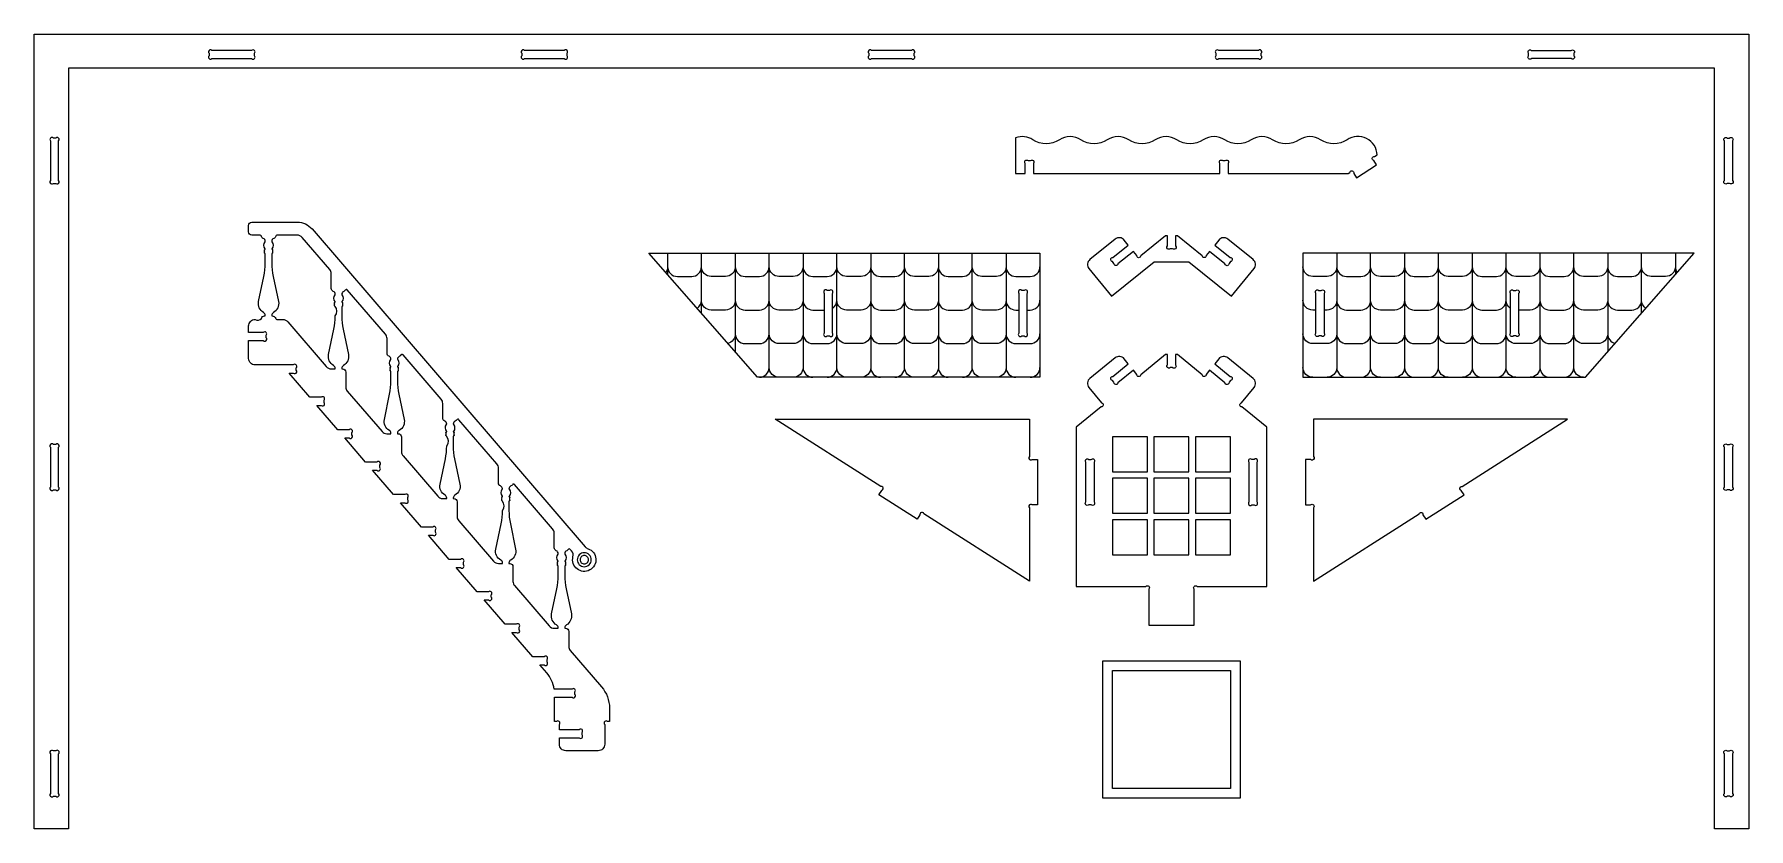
# Model space of a CAD drawing. Extents: x 4982 to 16003, y -2148 to 3908.
# Drawn here: x 7863 to 10399, y -45 to 1131 of the extents above; entities that cross this region are included whole.
import ezdxf

# ---------------------------------------------------------------- set-up
doc = ezdxf.new("R2010")
doc.units = 0
doc.header["$MEASUREMENT"] = 0
doc.layers.add('LAYER_1', color=18, linetype='CONTINUOUS')

msp = doc.modelspace()

# ---------------------------------------------------------------- linework, layer by layer
at = {"layer": 'LAYER_1'}
for points in [[(10349.1, 1080.7), (7913.1, 1080.7), (7913.1, -44.9), (7862.7, -44.9), (7862.7, 1131.1), (10399.5, 1131.1), (10399.5, -44.9), (10349.1, -44.9)], [(8932.6, 623.5), (8772.1, 806.9), (9350.8, 806.9), (9350.8, 623.5)], [(10158.1, 623.5), (10318.6, 806.9), (9739.9, 806.9), (9739.9, 623.5)], [(9458, 483.5), (9509.9, 483.5), (9509.9, 535.3), (9458, 535.3)], [(9519.5, 483.5), (9571.3, 483.5), (9571.3, 535.3), (9519.5, 535.3)], [(9580.9, 483.5), (9632.7, 483.5), (9632.7, 535.3), (9580.9, 535.3)], [(9458, 422.1), (9509.9, 422.1), (9509.9, 473.9), (9458, 473.9)], [(9519.5, 422.1), (9571.3, 422.1), (9571.3, 473.9), (9519.5, 473.9)], [(9580.9, 422.1), (9632.7, 422.1), (9632.7, 473.9), (9580.9, 473.9)], [(9458, 360.6), (9509.9, 360.6), (9509.9, 412.5), (9458, 412.5)], [(9519.5, 360.6), (9571.3, 360.6), (9571.3, 412.5), (9519.5, 412.5)], [(9580.9, 360.6), (9632.7, 360.6), (9632.7, 412.5), (9580.9, 412.5)], [(9443.6, 203.6), (9647.1, 203.6), (9647.1, 0.1), (9443.6, 0.1)], [(9458, 189.2), (9632.7, 189.2), (9632.7, 14.5), (9458, 14.5)]]:
    msp.add_lwpolyline(points, close=True, dxfattribs=at)
for points in [[(8125.5, 1095.1), (8184.3, 1095.1, 1), (8188.5, 1099.3), (8188.5, 1102.9, 1), (8184.3, 1107.1), (8125.5, 1107.1, 1), (8121.3, 1102.9), (8121.3, 1099.3, 1)], [(8588.1, 1095.1), (8646.9, 1095.1, 1), (8651.1, 1099.3), (8651.1, 1102.9, 1), (8646.9, 1107.1), (8588.1, 1107.1, 1), (8583.9, 1102.9), (8583.9, 1099.3, 1)], [(9101.7, 1095.1), (9160.5, 1095.1, 1), (9164.7, 1099.3), (9164.7, 1102.9, 1), (9160.5, 1107.1), (9101.7, 1107.1, 1), (9097.5, 1102.9), (9097.5, 1099.3, 1)], [(9615.3, 1095.1), (9674.1, 1095.1, 1), (9678.3, 1099.3), (9678.3, 1102.9, 1), (9674.1, 1107.1), (9615.3, 1107.1, 1), (9611.1, 1102.9), (9611.1, 1099.3, 1)], [(10077.9, 1107.1), (10136.7, 1107.1, -1), (10140.9, 1102.9), (10140.9, 1099.3, -1), (10136.7, 1095.1), (10077.9, 1095.1, -1), (10073.7, 1099.3), (10073.7, 1102.9, -1)], [(7886.7, 973.3), (7886.7, 914.5, 1), (7890.9, 910.3), (7894.5, 910.3, 1), (7898.7, 914.5), (7898.7, 973.3, 1), (7894.5, 977.5), (7890.9, 977.5, 1)], [(9617.1, 924.9), (9617.1, 939.8, -1), (9621.4, 944.1), (9624.9, 944.1, -1), (9629.1, 939.8), (9629.1, 924.9), (9806.6, 924.9), (9809.1, 926.5, -1), (9815, 925.2), (9819.2, 918.7), (9848.9, 937.6), (9844.7, 944.2, -1), (9846, 950), (9849.9, 952.5, 0.579603), (9805.2, 974.9, -0.300981), (9766.1, 974.9, 0.300981), (9734.3, 974.9, -0.300981), (9695.1, 974.9, 0.300981), (9663.3, 974.9, -0.300981), (9624.2, 974.9, 0.300981), (9592.4, 974.9, -0.300981), (9553.2, 974.9, 0.300981), (9521.4, 974.9, -0.300981), (9482.2, 974.9, 0.300981), (9450.4, 974.9, -0.300981), (9411.3, 974.9, 0.300981), (9379.5, 974.9, -0.300981), (9340.3, 974.9, 0.236244), (9314.7, 978), (9314.7, 924.9), (9329.1, 924.9), (9329.1, 939.8, -1), (9333.4, 944.1), (9336.9, 944.1, -1), (9341.1, 939.8), (9341.1, 924.9)], [(10375.5, 973.3), (10375.5, 914.5, -1), (10371.3, 910.3), (10367.7, 910.3, -1), (10363.5, 914.5), (10363.5, 973.3, -1), (10367.7, 977.5), (10371.3, 977.5, -1)], [(8632.6, 149.7), (8658.4, 149.7, 1), (8662.6, 154), (8662.6, 157.5, 1), (8658.4, 161.7), (8632, 161.7, 0.140614), (8621, 185.8), (8610.7, 197.7), (8617.1, 197.7, 1), (8621.4, 202), (8621.4, 205.5, 1), (8617.1, 209.7), (8600.4, 209.7), (8569.5, 245.7), (8575.9, 245.7, 1), (8580.1, 250), (8580.1, 253.5, 1), (8575.9, 257.7), (8559.2, 257.7), (8528.2, 293.7), (8534.7, 293.7, 1), (8538.9, 298), (8538.9, 301.5, 1), (8534.7, 305.7), (8517.9, 305.7), (8487, 341.7), (8493.4, 341.7, 1), (8497.7, 346), (8497.7, 349.5, 1), (8493.4, 353.7), (8476.7, 353.7), (8445.8, 389.7), (8452.2, 389.7, 1), (8456.4, 394), (8456.4, 397.5, 1), (8452.2, 401.7), (8435.5, 401.7), (8404.5, 437.7), (8411, 437.7, 1), (8415.2, 442), (8415.2, 445.5, 1), (8411, 449.7), (8394.2, 449.7), (8363.3, 485.7), (8369.7, 485.7, 1), (8374, 490), (8374, 493.5, 1), (8369.7, 497.7), (8353, 497.7), (8322.1, 533.7), (8328.5, 533.7, 1), (8332.7, 538), (8332.7, 541.5, 1), (8328.5, 545.7), (8311.7, 545.7), (8280.8, 581.7), (8287.2, 581.7, 1), (8291.5, 586), (8291.5, 589.5, 1), (8287.2, 593.7), (8270.5, 593.7), (8239.6, 629.7), (8246, 629.7, 1), (8250.3, 634), (8250.3, 637.5, 1), (8246, 641.7), (8189.4, 641.7, -0.414214), (8179.8, 651.3), (8179.8, 677.7), (8201.5, 677.7, 1), (8205.8, 682), (8205.8, 685.5, 1), (8201.5, 689.7), (8179.8, 689.7), (8179.8, 699.3, -0.414214), (8189.4, 708.9, 0.352171), (8198.7, 710.4, -0.352171), (8203.4, 714.2), (8204.5, 714.2), (8204.5, 715, 0.272519), (8202, 719.2, -0.328849), (8194.6, 735.4), (8202.4, 772.7, 0.051698), (8204.5, 792.4), (8204.5, 806.2, 0.366837), (8204.1, 806.6, -0.600564), (8203.5, 808.4, 0.39765), (8203.5, 809.1, -0.39765), (8203.5, 810.5, 0.39765), (8203.5, 811.2, -0.594353), (8204.1, 812.9, 0.584261), (8204.3, 813.7, -0.375636), (8204.3, 823.9, 0.187098), (8204.5, 824.5, 0.294683), (8201.5, 828.8, -0.244569), (8198.7, 832.2, 0.352171), (8196.8, 833.7), (8184.6, 833.7, -0.414214), (8179.8, 838.5), (8179.8, 848.1, -0.414214), (8184.6, 852.9), (8251.8, 852.9, -0.21865), (8273.7, 842.9), (8677.8, 372.4, 0.134714), (8682.1, 369.6, -0.655406), (8684.7, 338.1, -0.655406), (8659.8, 357.6, 0.245805), (8657.8, 366.3), (8655.8, 368.6, 0.507332), (8652.7, 368.4, -0.156752), (8650.5, 366.5, 0.294683), (8647.6, 362.2, 0.187098), (8647.8, 361.5, -0.375636), (8647.7, 351.3, 0.584261), (8648, 350.5, -0.594353), (8648.5, 348.8, 0.39765), (8648.5, 348.1, -0.39765), (8648.5, 346.7, 0.39765), (8648.5, 346, -0.600564), (8648, 344.3, 0.366837), (8647.6, 343.8), (8647.6, 330.1, 0.051698), (8649.6, 310.4), (8657.4, 273, -0.328849), (8650, 256.8, 0.272519), (8647.6, 252.6), (8647.6, 251.8), (8648.7, 251.8, -0.414214), (8653.5, 247), (8653.5, 225.2, 0.179323), (8655.8, 218.9), (8702.2, 164.9, -0.179323), (8713.8, 133.7), (8713.8, 113.7), (8711, 113.7, 1), (8706.8, 109.5), (8706.8, 80.1, -0.414214), (8697.2, 70.5), (8649.2, 70.5, -0.414214), (8639.6, 80.1), (8639.6, 89.7), (8668.9, 89.7, 1), (8673.2, 94), (8673.2, 97.5, 1), (8668.9, 101.7), (8639.6, 101.7), (8639.6, 109.5, 1), (8635.3, 113.7), (8632.6, 113.7)], [(8219.9, 832.3, -0.251154), (8217, 828.8, 0.294683), (8214.1, 824.5, 0.187098), (8214.3, 823.9, -0.375636), (8214.2, 813.7, 0.584261), (8214.5, 812.9, -0.594353), (8215.1, 811.2, 0.39765), (8215.1, 810.5, -0.39765), (8215.1, 809.1, 0.39765), (8215.1, 808.4, -0.600564), (8214.5, 806.6, 0.366837), (8214.1, 806.2), (8214.1, 792.4, 0.051698), (8216.1, 772.7), (8224, 735.4, -0.328849), (8216.6, 719.2, 0.272519), (8214.1, 715), (8214.1, 714.2, -0.352171), (8219.9, 710.4, 0.352171), (8221.8, 708.9), (8230.4, 708.9, -0.21865), (8237.7, 705.6), (8294.7, 639.2, 0.21865), (8302, 635.8), (8308.1, 635.8), (8308.1, 636.6, 0.272519), (8305.6, 640.8, -0.328849), (8298.2, 657), (8306, 694.4, 0.051698), (8308.1, 714.1, 0.366837), (8307.7, 728.3, -0.600564), (8307.1, 730, 0.39765), (8307.1, 730.7, -0.39765), (8307.1, 732.1, 0.39765), (8307.1, 732.8, -0.594353), (8307.6, 734.5, 0.584261), (8307.9, 735.3, -0.375636), (8307.8, 745.5, 0.187098), (8308.1, 746.2, 0.294683), (8305.1, 750.5, -0.302722), (8302.2, 754.9), (8302.2, 776.7, 0.179323), (8299.8, 783), (8259.1, 830.4, 0.21865), (8251.8, 833.7), (8221.8, 833.7, 0.352171)], [(9551.4, 832.8), (9551.4, 817.9, -1), (9547.1, 813.6), (9543.6, 813.6, -1), (9539.4, 817.9), (9539.4, 832.8), (9536.6, 832.8), (9499.9, 803.1, -1), (9493.9, 803.7), (9489.1, 809.7), (9466.2, 791.2, -1), (9460.3, 791.9), (9458.1, 794.6, -1), (9458.7, 800.6), (9481.5, 819.1), (9475.5, 826.5, 0.414214), (9462, 827.9), (9424.7, 797.7, 0.414214), (9423.2, 784.2), (9456.5, 743.2), (9519.7, 794.4), (9571.1, 794.4), (9634.3, 743.2), (9667.5, 784.2, 0.414214), (9666.1, 797.7), (9628.8, 827.9, 0.414214), (9615.3, 826.5), (9609.3, 819.1), (9632.1, 800.6, -1), (9632.7, 794.6), (9630.5, 791.9, -1), (9624.5, 791.2), (9601.7, 809.7), (9596.8, 803.7, -1), (9590.9, 803.1), (9554.2, 832.8)], [(8390.1, 632.3, -0.600564), (8389.5, 634, 0.39765), (8389.5, 634.7, -0.39765), (8389.5, 636.1, 0.39765), (8389.5, 636.8, -0.594353), (8390.1, 638.5, 0.584261), (8390.4, 639.3, -0.375636), (8390.3, 649.5, 0.187098), (8390.5, 650.2, 0.294683), (8387.6, 654.5, -0.302722), (8384.6, 658.9), (8384.6, 680.7, 0.179323), (8382.3, 687), (8325.9, 752.6, 0.507332), (8322.8, 752.4, -0.156752), (8320.6, 750.5, 0.294683), (8317.7, 746.2, 0.187098), (8317.9, 745.5, -0.375636), (8317.8, 735.3, 0.584261), (8318.1, 734.5, -0.594353), (8318.7, 732.8, 0.39765), (8318.7, 732.1, -0.39765), (8318.7, 730.7, 0.39765), (8318.7, 730, -0.600564), (8318.1, 728.3, 0.366837), (8317.7, 727.8), (8317.7, 714.1, 0.051698), (8319.7, 694.4), (8327.5, 657, -0.328849), (8320.1, 640.8, 0.272519), (8317.7, 636.6), (8317.7, 635.8), (8318.8, 635.8, -0.414214), (8323.6, 631), (8323.6, 609.2, 0.179323), (8325.9, 602.9), (8377.2, 543.2, 0.21865), (8384.5, 539.8), (8390.5, 539.8), (8390.5, 540.6, 0.272519), (8388.1, 544.8, -0.328849), (8380.7, 561), (8388.5, 598.4, 0.051698), (8390.5, 618.1), (8390.5, 631.8, 0.366837)], [(9031.6, 747.6), (9031.6, 688.9, 1), (9035.9, 684.6), (9039.4, 684.6, 1), (9043.6, 688.9), (9043.6, 747.6, 1), (9039.4, 751.8), (9035.9, 751.8, 1)], [(9319.6, 747.6), (9319.6, 688.9, 1), (9323.9, 684.6), (9327.4, 684.6, 1), (9331.6, 688.9), (9331.6, 747.6, 1), (9327.4, 751.8), (9323.9, 751.8, 1)], [(9771.1, 747.6), (9771.1, 688.9, -1), (9766.9, 684.6), (9763.4, 684.6, -1), (9759.1, 688.9), (9759.1, 747.6, -1), (9763.4, 751.8), (9766.9, 751.8, -1)], [(10059.1, 747.6), (10059.1, 688.9, -1), (10054.9, 684.6), (10051.4, 684.6, -1), (10047.1, 688.9), (10047.1, 747.6, -1), (10051.4, 751.8), (10054.9, 751.8, -1)], [(8471, 502.4, 0.051698), (8473, 522.1, 0.366837), (8472.6, 536.3, -0.600564), (8472, 538, 0.39765), (8472, 538.7, -0.39765), (8472, 540.1, 0.39765), (8472, 540.8, -0.594353), (8472.6, 542.5, 0.584261), (8472.9, 543.3, -0.375636), (8472.8, 553.5, 0.187098), (8473, 554.2, 0.294683), (8470.1, 558.5, -0.302722), (8467.1, 562.9), (8467.1, 584.7, 0.179323), (8464.8, 591), (8408.4, 656.6, 0.507332), (8405.3, 656.4, -0.156752), (8403.1, 654.5, 0.294683), (8400.1, 650.2, 0.187098), (8400.4, 649.5, -0.375636), (8400.3, 639.3, 0.584261), (8400.6, 638.5, -0.594353), (8401.1, 636.8, 0.39765), (8401.1, 636.1, -0.39765), (8401.1, 634.7, 0.39765), (8401.1, 634, -0.600564), (8400.5, 632.3, 0.366837), (8400.1, 631.8), (8400.1, 618.1, 0.051698), (8402.2, 598.4), (8410, 561, -0.328849), (8402.6, 544.8, 0.272519), (8400.1, 540.6), (8400.1, 539.8), (8401.2, 539.8, -0.414214), (8406, 535), (8406, 513.2, 0.179323), (8408.4, 506.9), (8459.7, 447.2, 0.21865), (8467, 443.8), (8473, 443.8), (8473, 444.6, 0.272519), (8470.5, 448.8, -0.328849), (8463.1, 465)], [(9579, 256.3), (9579, 309.7, -1), (9583.2, 313.9), (9686.4, 313.9), (9686.4, 549.7), (9649.7, 579.5, -1), (9649, 585.4), (9667.5, 608.3, 0.414214), (9666.1, 621.8), (9628.8, 652, 0.414214), (9615.3, 650.6), (9609.3, 643.1), (9632.1, 624.6, -1), (9632.7, 618.7), (9630.5, 615.9, -1), (9624.5, 615.3), (9601.7, 633.8), (9596.8, 627.7, -1), (9590.9, 627.1), (9554.2, 656.9), (9551.4, 656.9), (9551.4, 641.9, -1), (9547.1, 637.7), (9543.6, 637.7, -1), (9539.4, 641.9), (9539.4, 656.9), (9536.6, 656.9), (9499.9, 627.1, -1), (9493.9, 627.7), (9489.1, 633.8), (9466.2, 615.3, -1), (9460.3, 615.9), (9458.1, 618.7, -1), (9458.7, 624.6), (9481.5, 643.1), (9475.5, 650.6, 0.414214), (9462, 652), (9424.7, 621.8, 0.414214), (9423.2, 608.3), (9441.7, 585.4, -1), (9441.1, 579.5), (9404.4, 549.7), (9404.4, 313.9), (9507.5, 313.9, -1), (9511.8, 309.7), (9511.8, 256.3)], [(8555.5, 426.1, 0.366837), (8555.1, 440.3, -0.600564), (8554.5, 442, 0.39765), (8554.5, 442.7, -0.39765), (8554.5, 444.1, 0.39765), (8554.5, 444.8, -0.594353), (8555.1, 446.5, 0.584261), (8555.3, 447.3, -0.375636), (8555.2, 457.5, 0.187098), (8555.5, 458.2, 0.294683), (8552.5, 462.5, -0.302722), (8549.6, 466.9), (8549.6, 488.7, 0.179323), (8547.3, 495), (8490.9, 560.6, 0.507332), (8487.8, 560.4, -0.156752), (8485.6, 558.5, 0.294683), (8482.6, 554.2, 0.187098), (8482.8, 553.5, -0.375636), (8482.8, 543.3, 0.584261), (8483, 542.5, -0.594353), (8483.6, 540.8, 0.39765), (8483.6, 540.1, -0.39765), (8483.6, 538.7, 0.39765), (8483.6, 538, -0.600564), (8483, 536.3, 0.366837), (8482.6, 535.8), (8482.6, 522.1, 0.051698), (8484.6, 502.4), (8492.5, 465, -0.328849), (8485.1, 448.8, 0.272519), (8482.6, 444.6), (8482.6, 443.8), (8483.7, 443.8, -0.414214), (8488.5, 439), (8488.5, 417.2, 0.179323), (8490.8, 410.9), (8542.2, 351.2, 0.21865), (8549.4, 347.8), (8555.5, 347.8), (8555.5, 348.6, 0.272519), (8553, 352.8, -0.328849), (8545.6, 369), (8553.4, 406.4, 0.051698)], [(9347.2, 434.5), (9339.4, 434.5, 1), (9335.2, 430.3), (9335.2, 321.6), (9179.1, 421.1, 1), (9173.2, 419.8), (9169.1, 413.3), (9112.4, 449.4), (9116.6, 456, 1), (9115.3, 461.8), (8959.2, 561.4), (9335.2, 561.4), (9335.2, 506, 1), (9339.4, 501.7), (9347.2, 501.7)], [(9743.6, 434.5), (9751.3, 434.5, -1), (9755.6, 430.3), (9755.6, 321.6), (9911.7, 421.1, -1), (9917.5, 419.8), (9921.7, 413.3), (9978.4, 449.4), (9974.2, 456, -1), (9975.5, 461.8), (10131.6, 561.4), (9755.6, 561.4), (9755.6, 506, -1), (9751.3, 501.7), (9743.6, 501.7)], [(7886.7, 519.7), (7886.7, 460.9, 1), (7890.9, 456.7), (7894.5, 456.7, 1), (7898.7, 460.9), (7898.7, 519.7, 1), (7894.5, 523.9), (7890.9, 523.9, 1)], [(10375.5, 519.7), (10375.5, 460.9, -1), (10371.3, 456.7), (10367.7, 456.7, -1), (10363.5, 460.9), (10363.5, 519.7, -1), (10367.7, 523.9), (10371.3, 523.9, -1)], [(9430.8, 497.5), (9430.8, 438.8, -1), (9426.5, 434.5), (9423, 434.5, -1), (9418.8, 438.8), (9418.8, 497.5, -1), (9423, 501.7), (9426.5, 501.7, -1)], [(9660, 497.5), (9660, 438.8, 1), (9664.2, 434.5), (9667.7, 434.5, 1), (9672, 438.8), (9672, 497.5, 1), (9667.7, 501.7), (9664.2, 501.7, 1)], [(8638, 343.8, 0.366837), (8637.6, 344.3, -0.600564), (8637, 346, 0.39765), (8637, 346.7, -0.39765), (8637, 348.1, 0.39765), (8637, 348.8, -0.594353), (8637.5, 350.5, 0.584261), (8637.8, 351.3, -0.375636), (8637.7, 361.5, 0.187098), (8637.9, 362.2, 0.294683), (8635, 366.5, -0.302722), (8632, 370.9), (8632, 392.7, 0.179323), (8629.7, 399), (8573.4, 464.6, 0.507332), (8570.3, 464.4, -0.156752), (8568, 462.5, 0.294683), (8565.1, 458.2, 0.187098), (8565.3, 457.5, -0.375636), (8565.2, 447.3, 0.584261), (8565.5, 446.5, -0.594353), (8566.1, 444.8, 0.39765), (8566.1, 444.1, -0.39765), (8566.1, 442.7, 0.39765), (8566.1, 442, -0.600564), (8565.5, 440.3, 0.366837), (8565.1, 439.8), (8565.1, 426.1, 0.051698), (8567.1, 406.4), (8574.9, 369, -0.328849), (8567.6, 352.8, 0.272519), (8565.1, 348.6), (8565.1, 347.8), (8566.2, 347.8, -0.414214), (8571, 343), (8571, 321.2, 0.179323), (8573.3, 314.9), (8624.6, 255.2, 0.21865), (8631.9, 251.8), (8638, 251.8), (8638, 252.6, 0.272519), (8635.5, 256.8, -0.328849), (8628.1, 273), (8635.9, 310.4, 0.051698), (8638, 330.1)], [(8676.5, 363.7, 0.414214), (8666.1, 353.3, 0.414214), (8676.5, 342.9, 0.414214), (8686.9, 353.3, 0.414214)], [(8676.5, 359.5, 0.414214), (8670.3, 353.3, 0.414214), (8676.5, 347.1, 0.414214), (8682.7, 353.3, 0.414214)], [(7886.7, 66.1), (7886.7, 7.3, 1), (7890.9, 3.1), (7894.5, 3.1, 1), (7898.7, 7.3), (7898.7, 66.1, 1), (7894.5, 70.3), (7890.9, 70.3, 1)], [(10375.5, 66.1), (10375.5, 7.3, -1), (10371.3, 3.1), (10367.7, 3.1, -1), (10363.5, 7.3), (10363.5, 66.1, -1), (10367.7, 70.3), (10371.3, 70.3, -1)]]:
    msp.add_lwpolyline(points, format="xyb", close=True, dxfattribs=at)
for points in [[(8799.8, 787, -0.159509), (8797, 778.5)], [(8799.8, 787, 0.414214), (8814.2, 772.6), (8835.5, 772.6, 0.414214), (8849.9, 787)], [(8900, 787, -0.414214), (8885.6, 772.6), (8864.3, 772.6, -0.414214), (8849.9, 787)], [(8900, 787, 0.414214), (8914.4, 772.6), (8935.7, 772.6, 0.414214), (8950.1, 787)], [(8935.7, 623.5, 0.414214), (8950.1, 637.9), (8950.1, 806.9)], [(9000.2, 787, -0.414214), (8985.8, 772.6), (8964.5, 772.6, -0.414214), (8950.1, 787)], [(9000.2, 806.9), (9000.2, 637.9, -0.414214), (8985.8, 623.5)], [(9000.2, 787, 0.414214), (9014.6, 772.6), (9035.9, 772.6, 0.414214), (9050.3, 787)], [(9064.7, 623.5, -0.414214), (9050.3, 637.9), (9050.3, 806.9)], [(9100.4, 787, -0.414214), (9086, 772.6), (9064.7, 772.6, -0.414214), (9050.3, 787)], [(9100.4, 806.9), (9100.4, 637.9, -0.414214), (9086, 623.5)], [(9100.4, 787, 0.414214), (9114.8, 772.6), (9136.1, 772.6, 0.414214), (9150.5, 787)], [(9136.1, 623.5, 0.414214), (9150.5, 637.9), (9150.5, 806.9)], [(9200.5, 787, -0.414214), (9186.1, 772.6), (9164.9, 772.6, -0.414214), (9150.5, 787)], [(9200.5, 806.9), (9200.5, 637.9, -0.414214), (9186.1, 623.5)], [(9200.5, 787, 0.414214), (9214.9, 772.6), (9236.2, 772.6, 0.414214), (9250.6, 787)], [(9265, 623.5, -0.414214), (9250.6, 637.9), (9250.6, 806.9)], [(9300.7, 787, -0.414214), (9286.3, 772.6), (9265, 772.6, -0.414214), (9250.6, 787)], [(9300.7, 806.9), (9300.7, 637.9, 0.414214), (9315.1, 623.5)], [(9300.7, 787, 0.414214), (9315.1, 772.6), (9336.4, 772.6, 0.414214), (9350.8, 787)], [(9790, 787, -0.414214), (9775.6, 772.6), (9754.3, 772.6, -0.414214), (9739.9, 787)], [(9790, 806.9), (9790, 637.9, -0.414214), (9775.6, 623.5)], [(9790, 787, 0.414214), (9804.4, 772.6), (9825.7, 772.6, 0.414214), (9840.1, 787)], [(9854.5, 623.5, -0.414214), (9840.1, 637.9), (9840.1, 806.9)], [(9890.2, 787, -0.414214), (9875.8, 772.6), (9854.5, 772.6, -0.414214), (9840.1, 787)], [(9890.2, 806.9), (9890.2, 637.9, -0.414214), (9875.8, 623.5)], [(9890.2, 787, 0.414214), (9904.6, 772.6), (9925.9, 772.6, 0.414214), (9940.3, 787)], [(9925.9, 623.5, 0.414214), (9940.3, 637.9), (9940.3, 806.9)], [(9990.4, 787, -0.414214), (9976, 772.6), (9954.7, 772.6, -0.414214), (9940.3, 787)], [(9990.4, 806.9), (9990.4, 637.9, 0.414214), (10004.8, 623.5)], [(9990.4, 787, 0.414214), (10004.8, 772.6), (10026.1, 772.6, 0.414214), (10040.5, 787)], [(10054.9, 623.5, -0.414214), (10040.5, 637.9), (10040.5, 806.9)], [(10090.6, 787, -0.414214), (10076.2, 772.6), (10054.9, 772.6, -0.414214), (10040.5, 787)], [(10090.6, 806.9), (10090.6, 637.9, -0.414214), (10076.2, 623.5)], [(10090.6, 787, 0.414214), (10105, 772.6), (10126.3, 772.6, 0.414214), (10140.7, 787)], [(10155.1, 623.5, -0.414214), (10140.7, 637.9), (10140.7, 806.9)], [(10190.8, 787, -0.414214), (10176.4, 772.6), (10155.1, 772.6, -0.414214), (10140.7, 787)], [(10190.8, 787, 0.414214), (10205.2, 772.6), (10226.5, 772.6, 0.414214), (10240.9, 787)], [(10291, 787, -0.414214), (10276.6, 772.6), (10255.3, 772.6, -0.414214), (10240.9, 787)], [(10291, 787, 0.159509), (10293.8, 778.5)], [(8843.5, 725.3, 0.249891), (8849.9, 737.3)], [(8900, 737.3, -0.414214), (8885.6, 722.9), (8864.3, 722.9, -0.414214), (8849.9, 737.3)], [(8900, 737.3, 0.414214), (8914.4, 722.9), (8935.7, 722.9, 0.414214), (8950.1, 737.3)], [(9000.2, 737.3, -0.414214), (8985.8, 722.9), (8964.5, 722.9, -0.414214), (8950.1, 737.3)], [(9000.2, 737.3, 0.414214), (9014.6, 722.9), (9031.6, 722.9)], [(9043.6, 725.2, 0.255564), (9050.3, 737.3)], [(9100.4, 737.3, -0.414214), (9086, 722.9), (9064.7, 722.9, -0.414214), (9050.3, 737.3)], [(9100.4, 737.3, 0.414214), (9114.8, 722.9), (9136.1, 722.9, 0.414214), (9150.5, 737.3)], [(9200.5, 737.3, -0.414214), (9186.1, 722.9), (9164.9, 722.9, -0.414214), (9150.5, 737.3)], [(9200.5, 737.3, 0.414214), (9214.9, 722.9), (9236.2, 722.9, 0.414214), (9250.6, 737.3)], [(9300.7, 737.3, -0.414214), (9286.3, 722.9), (9265, 722.9, -0.414214), (9250.6, 737.3)], [(9300.7, 737.3, 0.414214), (9315.1, 722.9), (9319.6, 722.9)], [(9331.6, 722.9), (9336.4, 722.9, 0.414214), (9350.8, 737.3)], [(9759.1, 722.9), (9754.3, 722.9, -0.414214), (9739.9, 737.3)], [(9790, 737.3, -0.414214), (9775.6, 722.9), (9771.1, 722.9)], [(9790, 737.3, 0.414214), (9804.4, 722.9), (9825.7, 722.9, 0.414214), (9840.1, 737.3)], [(9890.2, 737.3, -0.414214), (9875.8, 722.9), (9854.5, 722.9, -0.414214), (9840.1, 737.3)], [(9890.2, 737.3, 0.414214), (9904.6, 722.9), (9925.9, 722.9, 0.414214), (9940.3, 737.3)], [(9990.4, 737.3, -0.414214), (9976, 722.9), (9954.7, 722.9, -0.414214), (9940.3, 737.3)], [(9990.4, 737.3, 0.414214), (10004.8, 722.9), (10026.1, 722.9, 0.414214), (10040.5, 737.3)], [(10047.1, 725.2, -0.255564), (10040.5, 737.3)], [(10090.6, 737.3, -0.414214), (10076.2, 722.9), (10059.1, 722.9)], [(10090.6, 737.3, 0.414214), (10105, 722.9), (10126.3, 722.9, 0.414214), (10140.7, 737.3)], [(10190.8, 737.3, -0.414214), (10176.4, 722.9), (10155.1, 722.9, -0.414214), (10140.7, 737.3)], [(10190.8, 737.3, 0.414214), (10205.2, 722.9), (10226.5, 722.9, 0.414214), (10240.9, 737.3)], [(10247.3, 725.3, -0.249891), (10240.9, 737.3)], [(8900, 687.6, -0.349089), (8888.8, 673.6)], [(8900, 687.6, 0.414214), (8914.4, 673.2), (8935.7, 673.2, 0.414214), (8950.1, 687.6)], [(9000.2, 687.6, -0.414214), (8985.8, 673.2), (8964.5, 673.2, -0.414214), (8950.1, 687.6)], [(9000.2, 687.6, 0.414214), (9014.6, 673.2), (9035.9, 673.2, 0.414214), (9050.3, 687.6)], [(9100.4, 687.6, -0.414214), (9086, 673.2), (9064.7, 673.2, -0.414214), (9050.3, 687.6)], [(9100.4, 687.6, 0.414214), (9114.8, 673.2), (9136.1, 673.2, 0.414214), (9150.5, 687.6)], [(9200.5, 687.6, -0.414214), (9186.1, 673.2), (9164.9, 673.2, -0.414214), (9150.5, 687.6)], [(9200.5, 687.6, 0.414214), (9214.9, 673.2), (9236.2, 673.2, 0.414214), (9250.6, 687.6)], [(9300.7, 687.6, -0.414214), (9286.3, 673.2), (9265, 673.2, -0.414214), (9250.6, 687.6)], [(9300.7, 687.6, 0.414214), (9315.1, 673.2), (9336.4, 673.2, 0.414214), (9350.8, 687.6)], [(9790, 687.6, -0.414214), (9775.6, 673.2), (9754.3, 673.2, -0.414214), (9739.9, 687.6)], [(9790, 687.6, 0.414214), (9804.4, 673.2), (9825.7, 673.2, 0.414214), (9840.1, 687.6)], [(9890.2, 687.6, -0.414214), (9875.8, 673.2), (9854.5, 673.2, -0.414214), (9840.1, 687.6)], [(9890.2, 687.6, 0.414214), (9904.6, 673.2), (9925.9, 673.2, 0.414214), (9940.3, 687.6)], [(9990.4, 687.6, -0.414214), (9976, 673.2), (9954.7, 673.2, -0.414214), (9940.3, 687.6)], [(9990.4, 687.6, 0.414214), (10004.8, 673.2), (10026.1, 673.2, 0.414214), (10040.5, 687.6)], [(10090.6, 687.6, -0.414214), (10076.2, 673.2), (10054.9, 673.2, -0.414214), (10040.5, 687.6)], [(10090.6, 687.6, 0.414214), (10105, 673.2), (10126.3, 673.2, 0.414214), (10140.7, 687.6)], [(10190.8, 687.6, -0.414214), (10176.4, 673.2), (10155.1, 673.2, -0.414214), (10140.7, 687.6)], [(10190.8, 687.6, 0.349089), (10201.9, 673.6)], [(8964.5, 623.5, -0.414214), (8950.1, 637.9)], [(9000.2, 637.9, 0.414214), (9014.6, 623.5)], [(9035.9, 623.5, 0.414214), (9050.3, 637.9)], [(9100.4, 637.9, 0.414214), (9114.8, 623.5)], [(9164.9, 623.5, -0.414214), (9150.5, 637.9)], [(9200.5, 637.9, 0.414214), (9214.9, 623.5)], [(9236.2, 623.5, 0.414214), (9250.6, 637.9)], [(9300.7, 637.9, -0.414214), (9286.3, 623.5)], [(9336.4, 623.5, 0.414214), (9350.8, 637.9)], [(9754.3, 623.5, -0.414214), (9739.9, 637.9)], [(9790, 637.9, 0.414214), (9804.4, 623.5)], [(9825.7, 623.5, 0.414214), (9840.1, 637.9)], [(9890.2, 637.9, 0.414214), (9904.6, 623.5)], [(9954.7, 623.5, -0.414214), (9940.3, 637.9)], [(9990.4, 637.9, -0.414214), (9976, 623.5)], [(10026.1, 623.5, 0.414214), (10040.5, 637.9)], [(10090.6, 637.9, 0.414214), (10105, 623.5)], [(10126.3, 623.5, 0.414214), (10140.7, 637.9)]]:
    msp.add_lwpolyline(points, format="xyb", dxfattribs=at)
for points in [[(8799.8, 806.9), (8799.8, 775.3)], [(8849.9, 718.1), (8849.9, 806.9)], [(8900, 806.9), (8900, 660.8)], [(10190.8, 806.9), (10190.8, 660.8)], [(10240.9, 718.1), (10240.9, 806.9)], [(10291, 806.9), (10291, 775.3)]]:
    msp.add_lwpolyline(points, dxfattribs=at)

doc.saveas('drawing.dxf')
